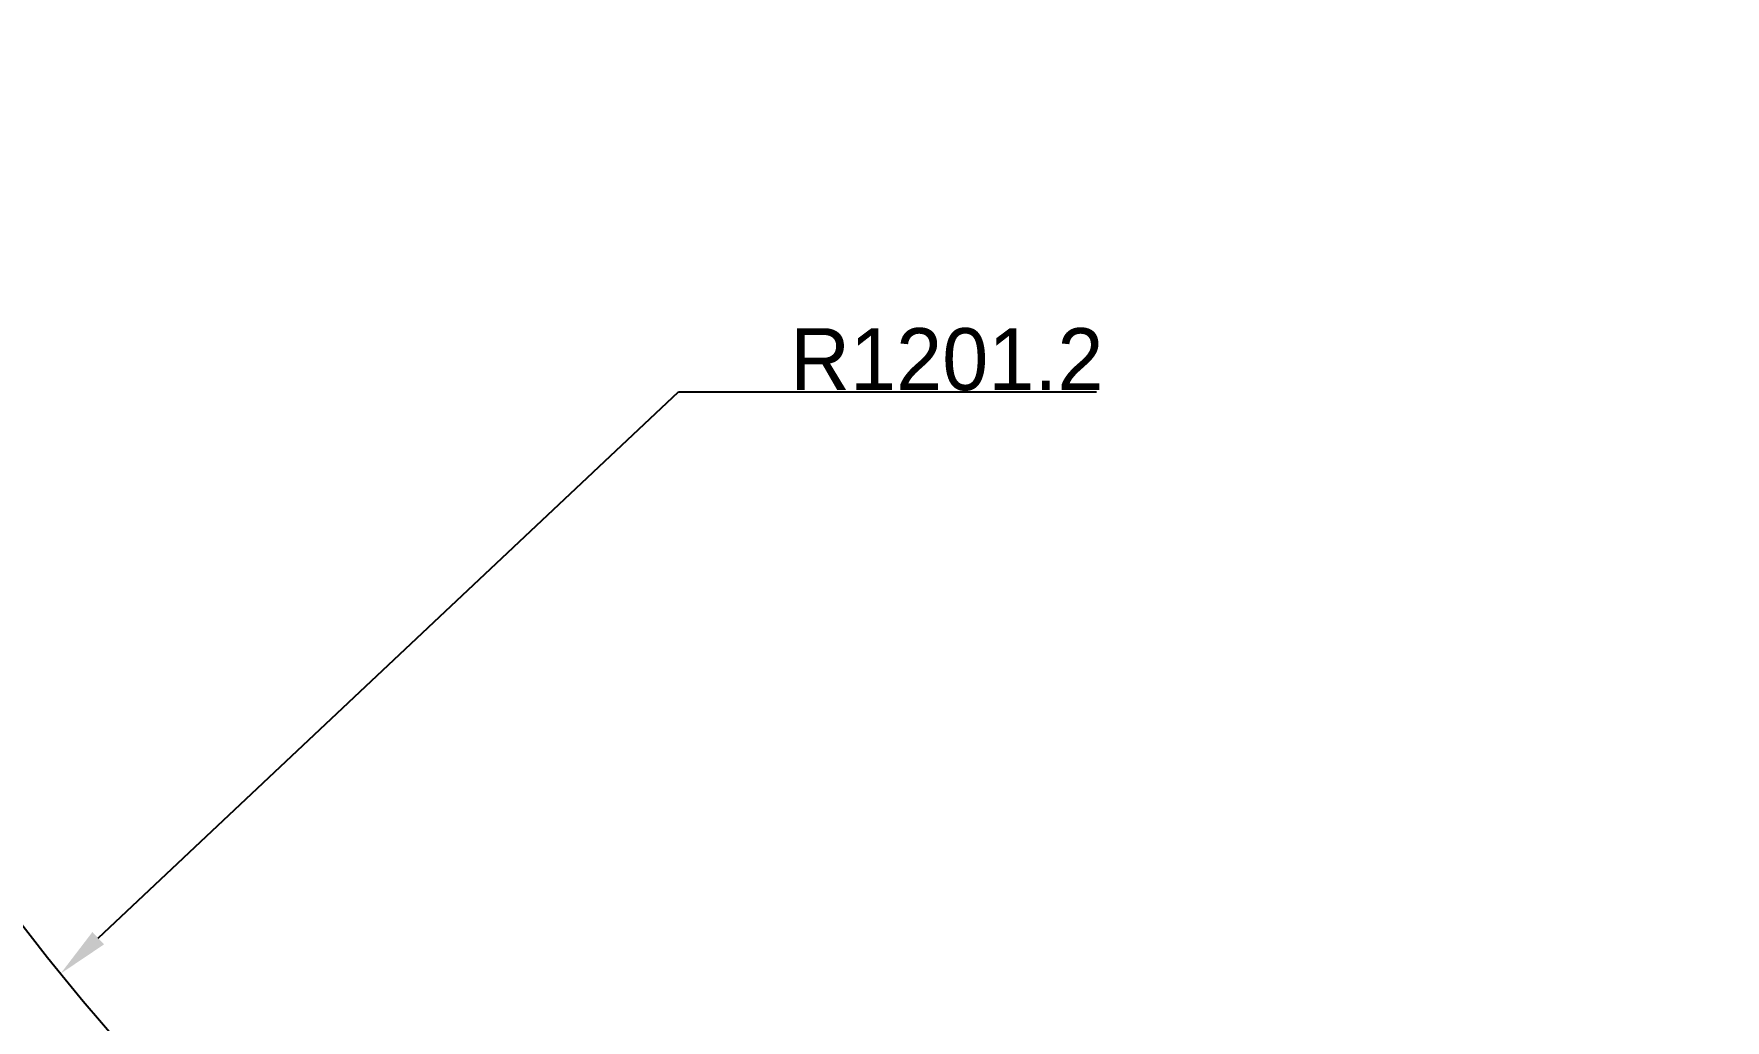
# Model space of a CAD drawing. Header units: millimetres. Extents: x 5828 to 6704, y 123 to 421.
# Drawn here: x 6512.18 to 6553.12, y 175.36 to 199.23 of the extents above; entities that cross this region are included whole.
import ezdxf
from ezdxf import colors
from ezdxf.entities.mleader import LeaderData, LeaderLine
from ezdxf.math import Vec2, Vec3

# ---------------------------------------------------------------- set-up
doc = ezdxf.new("R2010")
doc.units = ezdxf.units.MM
doc.layers.add('多重引线', color=7, linetype='Continuous')
doc.layers.add('运动范围', color=7, linetype='Continuous')
doc.styles.get("Standard").update_dxf_attribs({"font": 'msyh.ttc'})

msp = doc.modelspace()

# ---------------------------------------------------------------- linework, layer by layer
at = {"layer": '运动范围'}
msp.add_arc((6559.4529, 214.3423), 60.06, 10, 350, dxfattribs=at)

# ---------------------------------------------------------------- leaders
at = {"layer": '多重引线'}
ml = msp.add_multileader_mtext('Standard', dxfattribs=at)
ml.set_content('{\\fAlibaba PuHuiTi 3.0 65 Medium|b0|i0|c134|p18;R1201.2}')
ml.set_leader_properties(linetype='ByLayer')
ml.build(insert=Vec2(0, 0))
ml.multileader.update_dxf_attribs({"text_left_attachment_type": 5, "text_right_attachment_type": 5, "dogleg_length": 2, "arrow_head_size": 1.25})
ctx = ml.context
ctx.base_point, ctx.char_height, ctx.arrow_head_size, ctx.landing_gap_size, ctx.plane_origin = Vec3(6529.7852, 190.5626), 1.5, 1.25, 0.5, Vec3(6512.9317, 176.3556)
ctx.left_attachment, ctx.right_attachment, ctx.text_align_type = 5, 5, 1
notes = []
notes.append((ctx, [(0, (1, 1, 0), (6527.7852, 190.5626), (1, 0), 2, [(0, [(6512.8288, 176.482)], 0, [])])]))
ctx.mtext.insert, ctx.mtext.alignment, ctx.mtext.flow_direction = Vec3(6534.2816, 192.1058), 2, 5
for ctx, leaders in notes:
    for number, flags, end, landing, length, lines in leaders:
        leader = LeaderData()
        leader.index, (leader.has_last_leader_line, leader.has_dogleg_vector, leader.attachment_direction) = number, flags
        leader.last_leader_point, leader.dogleg_vector, leader.dogleg_length = Vec3(end), Vec3(landing), length
        for number, points, colour, breaks in lines:
            line = LeaderLine()
            line.index, line.vertices, line.color, line.breaks = number, Vec3.list(points), colors.encode_raw_color(colour), breaks
            leader.lines.append(line)
        ctx.leaders.append(leader)

doc.saveas('drawing.dxf')
